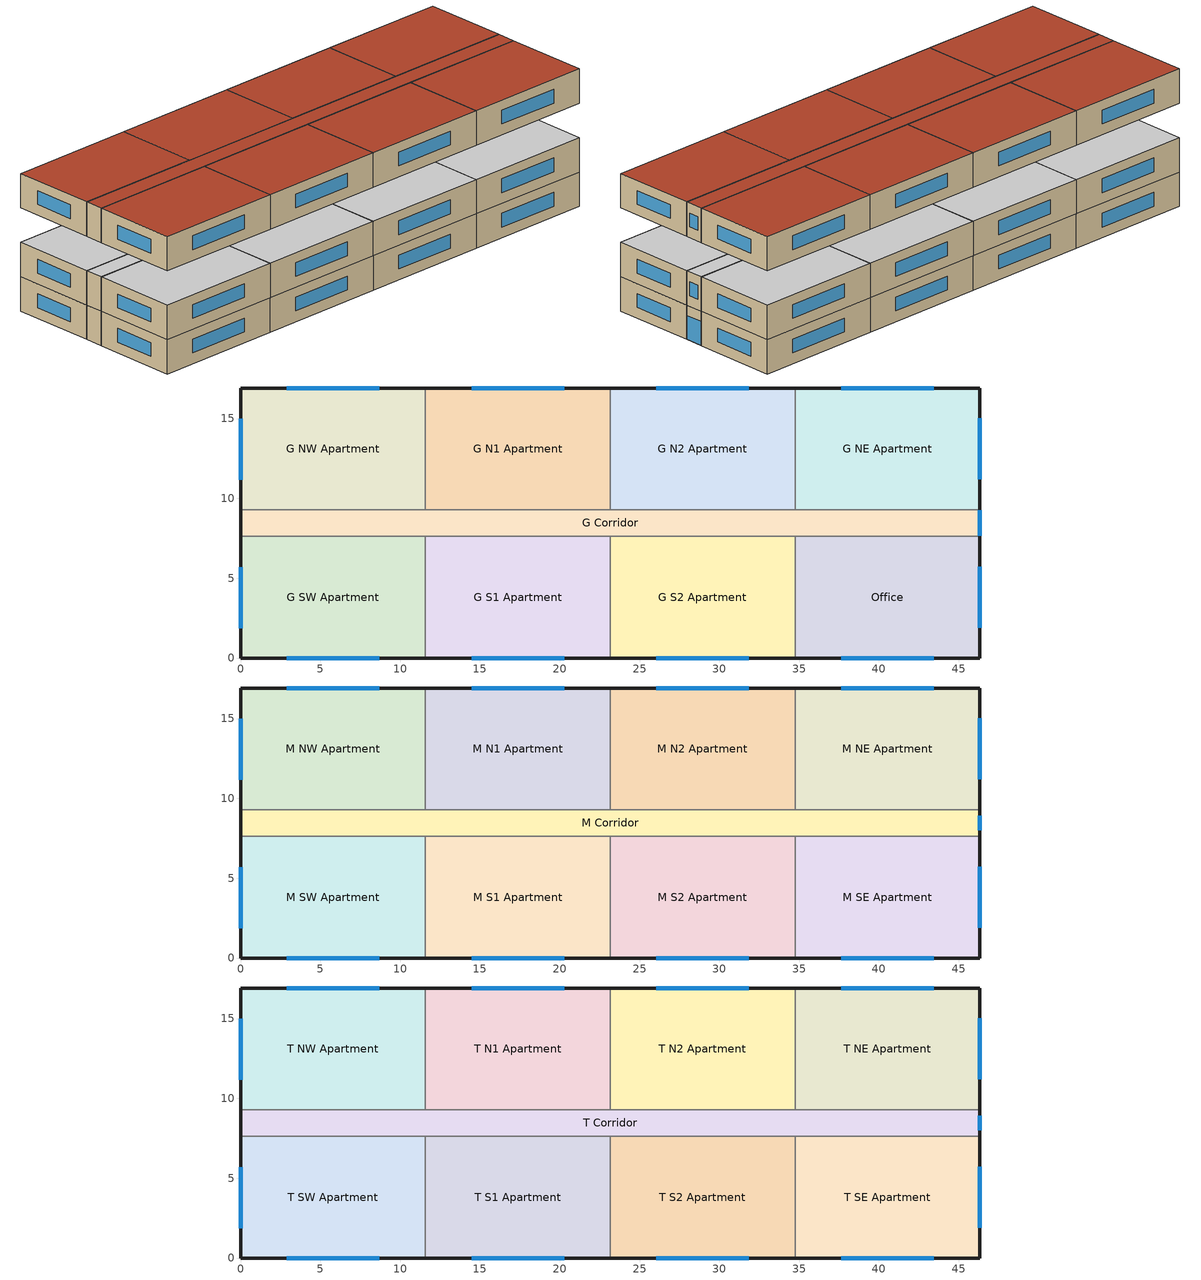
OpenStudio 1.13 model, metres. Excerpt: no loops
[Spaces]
G S1 Apartment
 floor ground: 23.16,7.62 23.16,0 11.58,0 11.58,7.62 z0
 wall outside: 11.58,0 23.16,0 z0:3.05
 wall to G S2 Apartment: 23.16,0 23.16,7.62 z0:3.05
 wall to G Corridor: 23.16,7.62 11.58,7.62 z0:3.05
 wall to G SW Apartment: 11.58,7.62 11.58,0 z0:3.05
 window: 14.48,0 20.27,0 z0.95:2.17
 ceiling adiabatic (Floor Adiabatic construction): 23.16,0 23.16,7.62 11.58,7.62 11.58,0 z3.05
G S2 Apartment
 floor ground: 34.75,7.62 34.75,0 23.16,0 23.16,7.62 z0
 wall outside: 23.16,0 34.75,0 z0:3.05
 wall to Office: 34.75,0 34.75,7.62 z0:3.05
 wall to G Corridor: 34.75,7.62 23.16,7.62 z0:3.05
 window: 26.06,0 31.85,0 z0.95:2.17
 ceiling adiabatic (Floor Adiabatic construction): 34.75,0 34.75,7.62 23.16,7.62 23.16,0 z3.05
G NE Apartment
 floor ground: 46.33,16.92 46.33,9.3 34.75,9.3 34.75,16.92 z0
 wall outside: 46.33,9.3 46.33,16.92 34.75,16.92 z0:3.05
 wall to G Corridor: 34.75,9.3 46.33,9.3 z0:3.05
 wall to G N2 Apartment: 34.75,16.92 34.75,9.3 z0:3.05
 window: 46.33,11.2 46.33,15.01 / 43.43,16.92 37.64,16.92 z0.95:2.17
 ceiling adiabatic (Floor Adiabatic construction): 46.33,9.3 46.33,16.92 34.75,16.92 34.75,9.3 z3.05
G NW Apartment
 floor ground: 11.58,16.92 11.58,9.3 0,9.3 0,16.92 z0
 wall outside: 11.58,16.92 0,16.92 0,9.3 z0:3.05
 wall to G N1 Apartment: 11.58,9.3 11.58,16.92 z0:3.05
 wall to G Corridor: 0,9.3 11.58,9.3 z0:3.05
 window: 8.69,16.92 2.89,16.92 / 0,14.97 0,11.16 z0.95:2.17
 ceiling adiabatic (Floor Adiabatic construction): 11.58,9.3 11.58,16.92 0,16.92 0,9.3 z3.05
G N1 Apartment
 floor ground: 23.16,16.92 23.16,9.3 11.58,9.3 11.58,16.92 z0
 wall outside: 23.16,16.92 11.58,16.92 z0:3.05
 wall to G N2 Apartment: 23.16,9.3 23.16,16.92 z0:3.05
 wall to G Corridor: 11.58,9.3 23.16,9.3 z0:3.05
 window: 20.27,16.92 14.48,16.92 z0.95:2.17
 ceiling adiabatic (Floor Adiabatic construction): 23.16,9.3 23.16,16.92 11.58,16.92 11.58,9.3 z3.05
Office
 floor ground: 46.33,7.62 46.33,0 34.75,0 34.75,7.62 z0
 wall outside: 34.75,0 46.33,0 46.33,7.62 z0:3.05
 wall to G Corridor: 46.33,7.62 34.75,7.62 z0:3.05
 window: 46.33,1.9 46.33,5.71 / 37.64,0 43.43,0 z0.95:2.17
 ceiling adiabatic (Floor Adiabatic construction): 46.33,0 46.33,7.62 34.75,7.62 34.75,0 z3.05
G Corridor
 floor ground: 46.33,9.3 46.33,7.62 0,7.62 0,9.3 z0
 wall outside: 46.33,7.62 46.33,9.3 / 0,9.3 0,7.62 z0:3.05
 wall to G N2 Apartment: 34.75,9.3 23.16,9.3 z0:3.05
 wall to G SW Apartment: 0,7.62 11.58,7.62 z0:3.05
 window: 46.33,7.67 46.33,9.25 z0.03:2.13
 ceiling adiabatic (Floor Adiabatic construction): 46.33,7.62 46.33,9.3 0,9.3 0,7.62 z3.05
G SW Apartment
 floor ground: 11.58,7.62 11.58,0 0,0 0,7.62 z0
 wall outside: 0,7.62 0,0 11.58,0 z0:3.05
 window: 0,5.68 0,1.87 / 2.9,0 8.69,0 z0.95:2.17
 ceiling adiabatic (Floor Adiabatic construction): 11.58,0 11.58,7.62 0,7.62 0,0 z3.05
G N2 Apartment
 floor ground: 34.75,16.92 34.75,9.3 23.16,9.3 23.16,16.92 z0
 wall outside: 34.75,16.92 23.16,16.92 z0:3.05
 window: 31.85,16.92 26.06,16.92 z0.95:2.17
 ceiling adiabatic (Floor Adiabatic construction): 34.75,9.3 34.75,16.92 23.16,16.92 23.16,9.3 z3.05
M S2 Apartment
 floor adiabatic (Floor Adiabatic construction): 34.75,7.62 34.75,0 23.16,0 23.16,7.62 z3.05
 wall outside: 23.16,0 34.75,0 z3.05:6.1
 wall to M SE Apartment: 34.75,0 34.75,7.62 z3.05:6.1
 wall to M S1 Apartment: 23.16,7.62 23.16,0 z3.05:6.1
 wall to M Corridor: 34.75,7.62 23.16,7.62 z3.05:6.1
 window: 26.06,0 31.85,0 z4:5.22
 ceiling adiabatic (Floor Adiabatic construction): 34.75,0 34.75,7.62 23.16,7.62 23.16,0 z6.1
M SE Apartment
 floor adiabatic (Floor Adiabatic construction): 46.33,7.62 46.33,0 34.75,0 34.75,7.62 z3.05
 wall outside: 34.75,0 46.33,0 46.33,7.62 z3.05:6.1
 wall to M Corridor: 46.33,7.62 34.75,7.62 z3.05:6.1
 window: 37.64,0 43.43,0 / 46.33,1.9 46.33,5.71 z4:5.22
 ceiling adiabatic (Floor Adiabatic construction): 46.33,0 46.33,7.62 34.75,7.62 34.75,0 z6.1
M Corridor
 floor adiabatic (Floor Adiabatic construction): 46.33,9.3 46.33,7.62 0,7.62 0,9.3 z3.05
 wall outside: 0,9.3 0,7.62 / 46.33,7.62 46.33,9.3 z3.05:6.1
 wall to M SW Apartment: 0,7.62 11.58,7.62 z3.05:6.1
 wall to M N1 Apartment: 23.16,9.3 11.58,9.3 z3.05:6.1
 wall to M NE Apartment: 46.33,9.3 34.75,9.3 z3.05:6.1
 wall to M N2 Apartment: 34.75,9.3 23.16,9.3 z3.05:6.1
 wall to M S1 Apartment: 11.58,7.62 23.16,7.62 z3.05:6.1
 wall to M NW Apartment: 11.58,9.3 0,9.3 z3.05:6.1
 window: 46.33,8 46.33,8.91 z4:5.22
 ceiling adiabatic (Floor Adiabatic construction): 46.33,7.62 46.33,9.3 0,9.3 0,7.62 z6.1
M SW Apartment
 floor adiabatic (Floor Adiabatic construction): 11.58,7.62 11.58,0 0,0 0,7.62 z3.05
 wall outside: 0,7.62 0,0 11.58,0 z3.05:6.1
 wall to M S1 Apartment: 11.58,0 11.58,7.62 z3.05:6.1
 window: 0,5.68 0,1.87 / 2.9,0 8.69,0 z4:5.22
 ceiling adiabatic (Floor Adiabatic construction): 11.58,0 11.58,7.62 0,7.62 0,0 z6.1
M NE Apartment
 floor adiabatic (Floor Adiabatic construction): 46.33,16.92 46.33,9.3 34.75,9.3 34.75,16.92 z3.05
 wall outside: 46.33,9.3 46.33,16.92 34.75,16.92 z3.05:6.1
 wall to M N2 Apartment: 34.75,16.92 34.75,9.3 z3.05:6.1
 window: 46.33,11.2 46.33,15.01 / 43.43,16.92 37.64,16.92 z4:5.22
 ceiling adiabatic (Floor Adiabatic construction): 46.33,9.3 46.33,16.92 34.75,16.92 34.75,9.3 z6.1
M N2 Apartment
 floor adiabatic (Floor Adiabatic construction): 34.75,16.92 34.75,9.3 23.16,9.3 23.16,16.92 z3.05
 wall outside: 34.75,16.92 23.16,16.92 z3.05:6.1
 wall to M N1 Apartment: 23.16,16.92 23.16,9.3 z3.05:6.1
 window: 31.85,16.92 26.06,16.92 z4:5.22
 ceiling adiabatic (Floor Adiabatic construction): 34.75,9.3 34.75,16.92 23.16,16.92 23.16,9.3 z6.1
M N1 Apartment
 floor adiabatic (Floor Adiabatic construction): 23.16,16.92 23.16,9.3 11.58,9.3 11.58,16.92 z3.05
 wall outside: 23.16,16.92 11.58,16.92 z3.05:6.1
 wall to M NW Apartment: 11.58,16.92 11.58,9.3 z3.05:6.1
 window: 20.27,16.92 14.48,16.92 z4:5.22
 ceiling adiabatic (Floor Adiabatic construction): 23.16,9.3 23.16,16.92 11.58,16.92 11.58,9.3 z6.1
M S1 Apartment
 floor adiabatic (Floor Adiabatic construction): 23.16,7.62 23.16,0 11.58,0 11.58,7.62 z3.05
 wall outside: 11.58,0 23.16,0 z3.05:6.1
 window: 14.48,0 20.27,0 z4:5.22
 ceiling adiabatic (Floor Adiabatic construction): 23.16,0 23.16,7.62 11.58,7.62 11.58,0 z6.1
M NW Apartment
 floor adiabatic (Floor Adiabatic construction): 11.58,16.92 11.58,9.3 0,9.3 0,16.92 z3.05
 wall outside: 11.58,16.92 0,16.92 0,9.3 z3.05:6.1
 window: 0,14.97 0,11.16 / 8.69,16.92 2.89,16.92 z4:5.22
 ceiling adiabatic (Floor Adiabatic construction): 11.58,9.3 11.58,16.92 0,16.92 0,9.3 z6.1
T SW Apartment
 floor adiabatic (Floor Adiabatic construction): 11.58,7.62 11.58,0 0,0 0,7.62 z9.14
 wall outside: 0,7.62 0,0 11.58,0 z9.14:12.19
 wall to T S1 Apartment: 11.58,0 11.58,7.62 z9.14:12.19
 wall to T Corridor: 11.58,7.62 0,7.62 z9.14:12.19
 window: 0,5.68 0,1.87 / 2.9,0 8.69,0 z10.1:11.32
 roof outside: 11.58,0 11.58,7.62 0,7.62 0,0 z12.19
T N1 Apartment
 floor adiabatic (Floor Adiabatic construction): 23.16,16.92 23.16,9.3 11.58,9.3 11.58,16.92 z9.14
 wall outside: 23.16,16.92 11.58,16.92 z9.14:12.19
 wall to T Corridor: 11.58,9.3 23.16,9.3 z9.14:12.19
 wall to T NW Apartment: 11.58,16.92 11.58,9.3 z9.14:12.19
 wall to T N2 Apartment: 23.16,9.3 23.16,16.92 z9.14:12.19
 window: 20.27,16.92 14.48,16.92 z10.1:11.32
 roof outside: 23.16,9.3 23.16,16.92 11.58,16.92 11.58,9.3 z12.19
T Corridor
 floor adiabatic (Floor Adiabatic construction): 46.33,9.3 46.33,7.62 0,7.62 0,9.3 z9.14
 wall outside: 46.33,7.62 46.33,9.3 / 0,9.3 0,7.62 z9.14:12.19
 wall to T SE Apartment: 34.75,7.62 46.33,7.62 z9.14:12.19
 wall to T S1 Apartment: 11.58,7.62 23.16,7.62 z9.14:12.19
 wall to T NW Apartment: 11.58,9.3 0,9.3 z9.14:12.19
 wall to T N2 Apartment: 34.75,9.3 23.16,9.3 z9.14:12.19
 wall to T S2 Apartment: 23.16,7.62 34.75,7.62 z9.14:12.19
 wall to T NE Apartment: 46.33,9.3 34.75,9.3 z9.14:12.19
 window: 46.33,8 46.33,8.91 z10.1:11.32
 roof outside: 46.33,7.62 46.33,9.3 0,9.3 0,7.62 z12.19
T N2 Apartment
 floor adiabatic (Floor Adiabatic construction): 34.75,16.92 34.75,9.3 23.16,9.3 23.16,16.92 z9.14
 wall outside: 34.75,16.92 23.16,16.92 z9.14:12.19
 wall to T NE Apartment: 34.75,9.3 34.75,16.92 z9.14:12.19
 window: 31.85,16.92 26.06,16.92 z10.1:11.32
 roof outside: 34.75,9.3 34.75,16.92 23.16,16.92 23.16,9.3 z12.19
T NW Apartment
 floor adiabatic (Floor Adiabatic construction): 11.58,16.92 11.58,9.3 0,9.3 0,16.92 z9.14
 wall outside: 11.58,16.92 0,16.92 0,9.3 z9.14:12.19
 window: 8.69,16.92 2.89,16.92 / 0,14.97 0,11.16 z10.1:11.32
 roof outside: 11.58,9.3 11.58,16.92 0,16.92 0,9.3 z12.19
T NE Apartment
 floor adiabatic (Floor Adiabatic construction): 46.33,16.92 46.33,9.3 34.75,9.3 34.75,16.92 z9.14
 wall outside: 46.33,9.3 46.33,16.92 34.75,16.92 z9.14:12.19
 window: 43.43,16.92 37.64,16.92 / 46.33,11.2 46.33,15.01 z10.1:11.32
 roof outside: 46.33,9.3 46.33,16.92 34.75,16.92 34.75,9.3 z12.19
T S2 Apartment
 floor adiabatic (Floor Adiabatic construction): 34.75,7.62 34.75,0 23.16,0 23.16,7.62 z9.14
 wall outside: 23.16,0 34.75,0 z9.14:12.19
 wall to T SE Apartment: 34.75,0 34.75,7.62 z9.14:12.19
 wall to T S1 Apartment: 23.16,7.62 23.16,0 z9.14:12.19
 window: 26.06,0 31.85,0 z10.1:11.32
 roof outside: 34.75,0 34.75,7.62 23.16,7.62 23.16,0 z12.19
T S1 Apartment
 floor adiabatic (Floor Adiabatic construction): 23.16,7.62 23.16,0 11.58,0 11.58,7.62 z9.14
 wall outside: 11.58,0 23.16,0 z9.14:12.19
 window: 14.48,0 20.27,0 z10.1:11.32
 roof outside: 23.16,0 23.16,7.62 11.58,7.62 11.58,0 z12.19
T SE Apartment
 floor adiabatic (Floor Adiabatic construction): 46.33,7.62 46.33,0 34.75,0 34.75,7.62 z9.14
 wall outside: 34.75,0 46.33,0 46.33,7.62 z9.14:12.19
 window: 46.33,1.9 46.33,5.71 / 37.64,0 43.43,0 z10.1:11.32
 roof outside: 46.33,0 46.33,7.62 34.75,7.62 34.75,0 z12.19
[Site]
Whitehorse_YT_CAN: Latitude {deg}=60.72; Longitude {deg}=-135.07; Time Zone {hr}=-8; Elevation {m}=703; Terrain=City
[Building]
NECB 2011-MidriseApartment-NECB HDD Method-CAN_YT_Whitehorse.719640_CWEC.epw created: 2016-11-24 16:45:50 +0000: North Axis {deg}=0; Default Construction Set=NECB 2011 - MidApt - NECB HDD Method; Standards Building Type=MidriseApartment
[Site:GroundTemperature:BuildingSurface]
19.527, 19.502, 19.536, 19.598, 20.002, 21.64, 22.225, 22.375, 21.449, 20.121, 19.802, 19.633
[Site:WaterMainsTemperature]
Calculation Method=Correlation; Annual Average Outdoor Air Temperature {C}=-1.08333; Maximum Difference In Monthly Average Outdoor Air Temperatures {deltaC}=34.5
[SizingPeriod:DesignDay] Barometric Pressure {Pa}=93160; Sky Clearness=0; Rain Indicator=0; Snow Indicator=0; Day of Month=21; Daylight Saving Time Indicator=0; Humidity Indicating Type=Wetbulb; Dry-Bulb Temperature Range Modifier Type=DefaultMultipliers
Name | Maximum Dry-Bulb Temperature {C} | Daily Dry-Bulb Temperature Range {deltaC} | Humidity Indicating Conditions at Maximum Dry-Bulb | Wind Speed {m/s} | Wind Direction {deg} | Month | Day Type | Solar Model Indicator | ASHRAE Taub | ASHRAE Taud
Whitehorse Ann Clg .4% Condns DB=>MWB | 25.6 | 11.6 | 14.1 | 3.5 | 160 | 7 | SummerDesignDay | ASHRAETau | 0.378 | 2.196
Whitehorse Ann Htg 99.6% Condns DB | -40 | 0 | -40 | 0.6 | 0 | 1 | WinterDesignDay | ASHRAEClearSky
[ClimateZones]

[Material:NoMass] Thermal Absorptance=0.9; Solar Absorptance=0.7
Name | Roughness | Thermal Resistance {m2-K/W} | Visible Absorptance
CP02 CARPET PAD | VeryRough | 0.21648 | 0.8
Nonres_Floor_Insulation | MediumSmooth | 2.88292 | 0.7
Typical Insulation R-13.06 | Smooth | 2.2993 | 0.7
Typical Carpet Pad | Smooth | 0.21648 | 0.8
Typical Insulation R-10.11 | Smooth | 1.78074 | 0.7
Typical Insulation R-19.63 | Smooth | 3.4567 | 0.7
Typical Insulation R-0.58 | Smooth | 0.101875 | 0.7
Typical Insulation R-1.15 | Smooth | 0.202527 | 0.7
[Material]
Name | Roughness | Thickness {m} | Conductivity {W/m-K} | Density {kg/m3} | Specific Heat {J/kg-K} | Thermal Absorptance | Solar Absorptance | Visible Absorptance
100mm Normalweight concrete floor | MediumSmooth | 0.1016 | 2.31 | 2322 | 832
G01 13mm gypsum board | Smooth | 0.0127 | 0.16 | 800 | 1090 | 0.9 | 0.7 | 0.5
4 in. Normalweight Concrete Floor | MediumRough | 0.1016 | 2.31 | 2322 | 832 | 0.9 | 0.7 | 0.7
1IN Stucco | Smooth | 0.0253 | 0.6918 | 1858 | 837 | 0.9 | 0.7 | 0.92
8IN CONCRETE HW RefBldg | Rough | 0.2032 | 1.311 | 2240 | 836.8 | 0.9 | 0.7 | 0.7
1/2IN Gypsum | Smooth | 0.0127 | 0.16 | 784.9 | 830 | 0.9 | 0.4 | 0.4
Metal Roof Surface; F08 Metal surface | Smooth | 0.0008 | 45.28 | 7824 | 500 | 0.9 | 0.7 | 0.7
6 in. Normalweight Concrete Floor | MediumRough | 0.1524 | 2.31 | 2322 | 832 | 0.9 | 0.7 | 0.7
G05 25mm wood | MediumSmooth | 0.0254 | 0.15 | 608 | 1630 | 0.9 | 0.5 | 0.5
[Construction]
Floor Adiabatic construction: CP02 CARPET PAD, 100mm Normalweight concrete floor, Nonres_Floor_Insulation
Typical Insulated Exterior Mass Floor R-15.63: Typical Insulation R-13.06, 4 in. Normalweight Concrete Floor, Typical Carpet Pad
Typical Insulated Exterior Mass Wall R-12.5: 1IN Stucco, 8IN CONCRETE HW RefBldg, Typical Insulation R-10.11, 1/2IN Gypsum
Typical Insulated Metal Building Roof R-20.41: Metal Roof Surface, Typical Insulation R-19.63
Typical Interior Floor: 100mm Normalweight concrete floor, CP02 CARPET PAD
Typical Interior Wall: G01 13mm gypsum board, G01 13mm gypsum board
Typical Interior Ceiling: CP02 CARPET PAD, 100mm Normalweight concrete floor
Typical Insulated Carpeted 6in Slab Floor: 6 in. Normalweight Concrete Floor, Typical Carpet Pad
U 0.55 SHGC 0.31 Dbl Ref-D Tint 6mm/6mm Air: REF D TINT 6MM, AIR 6MM, CLEAR 6MM
Typical Insulated Metal Door R-1.43: F08 Metal surface, Typical Insulation R-0.58
U 0.35 SHGC 0.35 Dbl LoE (e2-.1) Tint 6mm/13mm Air: LoE TINT 6MM, AIR 13MM, CLEAR 6MM
Typical Overhead Door R-2.0: Typical Insulation R-1.15
U 0.48 SHGC 0.40 Dbl Ref-D Clr 6mm/13mm: REF D CLEAR 6MM, AIR 13MM, CLEAR 6MM
Typical Interior Window: Clear 3mm
Typical Interior Door; Typical Interior Partition: G05 25mm wood
[DefaultConstructionSet]
NECB 2011 - MidApt - NECB HDD Method: Default Exterior Surface Constructions=Default Surface Constructions 1; Default Interior Surface Constructions=Default Surface Constructions 2; Default Ground Contact Surface Constructions=Default Surface Constructions 3; Default Exterior SubSurface Constructions=Default Sub Surface Constructions 1; Default Interior SubSurface Constructions=Default Sub Surface Constructions 2; Interior Partition Construction=Typical Interior Partition
[DefaultSurfaceConstructions]
Name | Floor Construction | Wall Construction | Roof Ceiling Construction
Default Surface Constructions 1 | Typical Insulated Exterior Mass Floor R-15.63 | Typical Insulated Exterior Mass Wall R-12.5 | Typical Insulated Metal Building Roof R-20.41
Default Surface Constructions 2 | Typical Interior Floor | Typical Interior Wall | Typical Interior Ceiling
Default Surface Constructions 3 | Typical Insulated Carpeted 6in Slab Floor | Typical Insulated Carpeted 6in Slab Floor | Typical Insulated Carpeted 6in Slab Floor
[DefaultSubSurfaceConstructions]
Name | Fixed Window Construction | Operable Window Construction | Door Construction | Glass Door Construction | Overhead Door Construction | Skylight Construction | Tubular Daylight Dome Construction | Tubular Daylight Diffuser Construction
Default Sub Surface Constructions 1 | U 0.55 SHGC 0.31 Dbl Ref-D Tint 6mm/6mm Air | U 0.55 SHGC 0.31 Dbl Ref-D Tint 6mm/6mm Air | Typical Insulated Metal Door R-1.43 | U 0.35 SHGC 0.35 Dbl LoE (e2-.1) Tint 6mm/13mm Air | Typical Overhead Door R-2.0 | U 0.48 SHGC 0.40 Dbl Ref-D Clr 6mm/13mm | Typical Interior Window | Typical Interior Window
Default Sub Surface Constructions 2 | Typical Interior Window | Typical Interior Window | Typical Interior Door
[WindowMaterial:Glazing] Optical Data Type=SpectralAverage; Infrared Transmittance at Normal Incidence=0; Front Side Infrared Hemispherical Emissivity=0.84; Conductivity {W/m-K}=0.9; Dirt Correction Factor for Solar and Visible Transmittance=1; Solar Diffusing=No
Name | Thickness {m} | Solar Transmittance at Normal Incidence | Front Side Solar Reflectance at Normal Incidence | Back Side Solar Reflectance at Normal Incidence | Visible Transmittance at Normal Incidence | Front Side Visible Reflectance at Normal Incidence | Back Side Visible Reflectance at Normal Incidence | Back Side Infrared Hemispherical Emissivity
REF D TINT 6MM | 0.006 | 0.3 | 0.14 | 0.36 | 0.25 | 0.18 | 0.45 | 0.82
CLEAR 6MM | 0.006 | 0.775 | 0.071 | 0.071 | 0.881 | 0.08 | 0.08 | 0.84
LoE TINT 6MM | 0.006 | 0.36 | 0.093 | 0.2 | 0.5 | 0.035 | 0.054 | 0.1
REF D CLEAR 6MM | 0.006 | 0.429 | 0.308 | 0.379 | 0.334 | 0.453 | 0.505 | 0.82
Clear 3mm | 0.003 | 0.837 | 0.075 | 0.075 | 0.898 | 0.081 | 0.081 | 0.84
[WindowMaterial:Gas] Gas Type=Air
Name | Thickness {m}
AIR 6MM | 0.0063
AIR 13MM | 0.0127
[Space]
Name | Space Type | Building Story | Thermal Zone
T SE Apartment; T SW Apartment; T S1 Apartment; T S2 Apartment | Space Function Dwelling Unit(s) | Building Story 3 | Sys-1 Flr-3 Sch-G HPlcmt-south
G Corridor | Space Function Corr. < 2.4m wide-sch-G | Building Story 1 | Sys-1 Flr-2 Sch-G HPlcmt-east
M S2 Apartment; M SE Apartment; M SW Apartment; M S1 Apartment | Space Function Dwelling Unit(s) | Building Story 2 | Sys-1 Flr-1 Sch-G HPlcmt-south
T N1 Apartment; T N2 Apartment; T NW Apartment; T NE Apartment | Space Function Dwelling Unit(s) | Building Story 3 | Sys-1 Flr-3 Sch-G HPlcmt-north
T Corridor | Space Function Corr. < 2.4m wide-sch-G | Building Story 3 | Sys-1 Flr-3 Sch-G HPlcmt-west
M Corridor | Space Function Corr. < 2.4m wide-sch-G | Building Story 2 | Sys-1 Flr-1 Sch-G HPlcmt-east
G S1 Apartment; G S2 Apartment; G SW Apartment | Space Function Dwelling Unit(s) | Building Story 1 | Sys-1 Flr-2 Sch-G HPlcmt-south
M NE Apartment; M N1 Apartment; M N2 Apartment; M NW Apartment | Space Function Dwelling Unit(s) | Building Story 2 | Sys-1 Flr-1 Sch-G HPlcmt-north
G NW Apartment; G NE Apartment; G N1 Apartment; G N2 Apartment | Space Function Dwelling Unit(s) | Building Story 1 | Sys-1 Flr-2 Sch-G HPlcmt-north
Office | Space Function Office - enclosed | Building Story 1 | Sys-6 Flr-2 Sch-A HPlcmt-south
[SpaceType] Standards Building Type=Space Function
Name | Default Schedule Set | Design Specification Outdoor Air Object | Standards Space Type
Space Function Corr. < 2.4m wide-sch-G | Space Function Corr. < 2.4m wide-sch-G Schedule Set | Space Function Corr. < 2.4m wide-sch-G Ventilation | Corr. < 2.4m wide-sch-G
Space Function Dwelling Unit(s) | Space Function Dwelling Unit(s) Schedule Set | Space Function Dwelling Unit(s) Ventilation | Dwelling Unit(s)
Space Function Office - enclosed | Space Function Office - enclosed Schedule Set | Space Function Office - enclosed Ventilation | Office - enclosed
[People:Definition] Number of People Calculation Method=People/Area; Fraction Radiant=0.3
Name | People per Space Floor Area {person/m2}
Space Function Corr. < 2.4m wide-sch-G People Definition | 0.0100104
Space Function Dwelling Unit(s) People Definition | 0.0166841
Space Function Office - enclosed People Definition | 0.0500522
[People] Work Efficiency Schedule=Work Efficiency Schedule; Clothing Insulation Schedule=Clothing Schedule; Air Velocity Schedule=Air Velocity Schedule
Name | People Definition | Space or SpaceType
Space Function Corr. < 2.4m wide-sch-G People | Space Function Corr. < 2.4m wide-sch-G People Definition | Space Function Corr. < 2.4m wide-sch-G
Space Function Dwelling Unit(s) People | Space Function Dwelling Unit(s) People Definition | Space Function Dwelling Unit(s)
Space Function Office - enclosed People | Space Function Office - enclosed People Definition | Space Function Office - enclosed
[Lights:Definition] Design Level Calculation Method=Watts/Area; Fraction Radiant=0.5; Fraction Visible=0.2
Name | Watts per Space Floor Area {W/m2}
Space Function Corr. < 2.4m wide-sch-G Lights Definition | 8.39993
Space Function Dwelling Unit(s) Lights Definition | 4.99996
Space Function Office - enclosed Lights Definition | 11.8999
[Lights]
Name | Lights Definition | Space or SpaceType
Space Function Corr. < 2.4m wide-sch-G Lights | Space Function Corr. < 2.4m wide-sch-G Lights Definition | Space Function Corr. < 2.4m wide-sch-G
Space Function Dwelling Unit(s) Lights | Space Function Dwelling Unit(s) Lights Definition | Space Function Dwelling Unit(s)
Space Function Office - enclosed Lights | Space Function Office - enclosed Lights Definition | Space Function Office - enclosed
[DesignSpecification:OutdoorAir] Outdoor Air Method=Sum
Name | Outdoor Air Flow per Floor Area {m3/s-m2}
Space Function Corr. < 2.4m wide-sch-G Ventilation | 0.0003048
Space Function Dwelling Unit(s) Ventilation | 0.00034544
Space Function Office - enclosed Ventilation | 0.0004318
[DefaultScheduleSet] People Activity Level Schedule=NECB-Activity; Infiltration Schedule=Always On
Name | Number of People Schedule | Lighting Schedule | Electric Equipment Schedule
Space Function Corr. < 2.4m wide-sch-G Schedule Set; Space Function Dwelling Unit(s) Schedule Set | NECB-G-Occupancy | NECB-G-Lighting | NECB-G-Electric-Equipment
Space Function Office - enclosed Schedule Set | NECB-A-Occupancy | NECB-A-Lighting | NECB-A-Electric-Equipment
[ThermostatSetpoint:DualSetpoint]
Name | Heating Setpoint Temperature Schedule | Cooling Setpoint Temperature Schedule
Space Function Dwelling Unit(s) Thermostat 24; Space Function Corr. < 2.4m wide-sch-G Thermostat 4; Space Function Dwelling Unit(s) Thermostat 25; Space Function Dwelling Unit(s) Thermostat 26; Space Function Corr. < 2.4m wide-sch-G Thermostat 5; Space Function Dwelling Unit(s) Thermostat 27; Space Function Dwelling Unit(s) Thermostat 28; Space Function Corr. < 2.4m wide-sch-G Thermostat 6; Space Function Dwelling Unit(s) Thermostat 29 | NECB-G-Thermostat Setpoint-Heating | NECB-G-Thermostat Setpoint-Cooling
Space Function Office - enclosed Thermostat 2 | NECB-A-Thermostat Setpoint-Heating | NECB-A-Thermostat Setpoint-Cooling
[ElectricEquipment:Definition] Design Level Calculation Method=Watts/Area; Fraction Radiant=0.5
Name | Watts per Space Floor Area {W/m2}
Space Function Dwelling Unit(s) Elec Equip Definition | 4.99996
Space Function Office - enclosed Elec Equip Definition | 7.49994
[ElectricEquipment]
Name | Electric Equipment Definition | Space or SpaceType
Space Function Dwelling Unit(s) Elec Equip | Space Function Dwelling Unit(s) Elec Equip Definition | Space Function Dwelling Unit(s)
Space Function Office - enclosed Elec Equip | Space Function Office - enclosed Elec Equip Definition | Space Function Office - enclosed
[SpaceInfiltration:DesignFlowRate] Schedule=Always On Discrete; Design Flow Rate Calculation Method=Flow/ExteriorArea; Flow per Exterior Surface Area {m3/s-m2}=0.00025; Constant Term Coefficient=0; Temperature Term Coefficient=0; Velocity Term Coefficient=0.224; Velocity Squared Term Coefficient=0
Name | Space or SpaceType
G Corridor Infiltration | G Corridor
G N1 Apartment Infiltration | G N1 Apartment
G N2 Apartment Infiltration | G N2 Apartment
G NE Apartment Infiltration | G NE Apartment
G NW Apartment Infiltration | G NW Apartment
G S1 Apartment Infiltration | G S1 Apartment
G S2 Apartment Infiltration | G S2 Apartment
G SW Apartment Infiltration | G SW Apartment
M Corridor Infiltration | M Corridor
M N1 Apartment Infiltration | M N1 Apartment
M N2 Apartment Infiltration | M N2 Apartment
M NE Apartment Infiltration | M NE Apartment
M NW Apartment Infiltration | M NW Apartment
M S1 Apartment Infiltration | M S1 Apartment
M S2 Apartment Infiltration | M S2 Apartment
M SE Apartment Infiltration | M SE Apartment
M SW Apartment Infiltration | M SW Apartment
Office Infiltration | Office
T Corridor Infiltration | T Corridor
T N1 Apartment Infiltration | T N1 Apartment
T N2 Apartment Infiltration | T N2 Apartment
T NE Apartment Infiltration | T NE Apartment
T NW Apartment Infiltration | T NW Apartment
T S1 Apartment Infiltration | T S1 Apartment
T S2 Apartment Infiltration | T S2 Apartment
T SE Apartment Infiltration | T SE Apartment
T SW Apartment Infiltration | T SW Apartment
[BuildingStory]
Name | Nominal Z Coordinate {m}
Building Story 1 | 0
Building Story 2 | 3.04785
Building Story 3 | 9.14355
[ThermalZone] Use Ideal Air Loads=No
Name | Thermostat
Sys-1 Flr-1 Sch-G HPlcmt-north | Space Function Dwelling Unit(s) Thermostat 24
Sys-1 Flr-1 Sch-G HPlcmt-east | Space Function Corr. < 2.4m wide-sch-G Thermostat 4
Sys-1 Flr-1 Sch-G HPlcmt-south | Space Function Dwelling Unit(s) Thermostat 25
Sys-1 Flr-2 Sch-G HPlcmt-north | Space Function Dwelling Unit(s) Thermostat 26
Sys-1 Flr-2 Sch-G HPlcmt-east | Space Function Corr. < 2.4m wide-sch-G Thermostat 5
Sys-1 Flr-2 Sch-G HPlcmt-south | Space Function Dwelling Unit(s) Thermostat 27
Sys-1 Flr-3 Sch-G HPlcmt-north | Space Function Dwelling Unit(s) Thermostat 28
Sys-1 Flr-3 Sch-G HPlcmt-west | Space Function Corr. < 2.4m wide-sch-G Thermostat 6
Sys-1 Flr-3 Sch-G HPlcmt-south | Space Function Dwelling Unit(s) Thermostat 29
Sys-6 Flr-2 Sch-A HPlcmt-south | Space Function Office - enclosed Thermostat 2
[Schedule:Ruleset]
Clothing Schedule: Default Day Schedule=Clothing Schedule Default Winter Clothes
Air Velocity Schedule: Default Day Schedule=Air Velocity Schedule Default
Work Efficiency Schedule: Default Day Schedule=Work Efficiency Schedule Default
NECB-G-Occupancy: Default Day Schedule=NECB-G-Occupancy Default
NECB-Activity: Default Day Schedule=NECB-Activity Default; Summer Design Day Schedule=NECB-Activity Summer Design Day; Winter Design Day Schedule=NECB-Activity Winter Design Day
NECB-G-Lighting: Default Day Schedule=NECB-G-Lighting Default
NECB-G-Electric-Equipment: Default Day Schedule=NECB-G-Electric-Equipment Default
Always On: Default Day Schedule=Always On Default
NECB-G-Thermostat Setpoint-Heating: Default Day Schedule=NECB-G-Thermostat Setpoint-Heating Default
NECB-G-Thermostat Setpoint-Cooling: Default Day Schedule=NECB-G-Thermostat Setpoint-Cooling Default
NECB-A-Occupancy: Default Day Schedule=NECB-A-Occupancy Default
NECB-A-Lighting: Default Day Schedule=NECB-A-Lighting Default
NECB-A-Electric-Equipment: Default Day Schedule=NECB-A-Electric-Equipment Default
NECB-A-Thermostat Setpoint-Heating: Default Day Schedule=NECB-A-Thermostat Setpoint-Heating Default
NECB-A-Thermostat Setpoint-Cooling: Default Day Schedule=NECB-A-Thermostat Setpoint-Cooling Default
[Schedule:Day]
Clothing Schedule Default Winter Clothes; Always On Default: 24, 0, 1
Clothing Schedule Summer Clothes: 24, 0, 0.5
Air Velocity Schedule Default; NECB-A-Electric-Equipment Sat Day; NECB-A-Electric-Equipment Sun|Hol Day: 24, 0, 0.2
Work Efficiency Schedule Default; NECB-A-Occupancy Sat Day; NECB-A-Occupancy Sun|Hol Day: 24, 0, 0
NECB-G-Occupancy Default; NECB-G-Occupancy Default|Wkdy Day: 7, 0, 0.9, 8, 0, 0.7, 9, 0, 0.4, 17, 0, 0.3, 18, 0, 0.5, 24, 0, 0.9
NECB-G-Occupancy Sat Day; NECB-G-Occupancy Sun|Hol Day: 7, 0, 0.9, 8, 0, 0.7, 17, 0, 0.5, 18, 0, 0.7, 24, 0, 0.9
NECB-Activity Default; NECB-Activity Winter Design Day; NECB-Activity Summer Design Day: 24, 0, 130
NECB-G-Lighting Default; NECB-G-Lighting Default|Wkdy Day; NECB-G-Lighting Sat Day; NECB-G-Lighting Sun|Hol Day: 1, 0, 0.3, 6, 0, 0, 7, 0, 0.2, 9, 0, 0.5, 19, 0, 0, 22, 0, 0.9, 23, 0, 0.8, 24, 0, 0.6
NECB-G-Electric-Equipment Default; NECB-G-Electric-Equipment Default|Wkdy Day; NECB-G-Electric-Equipment Sat Day; NECB-G-Electric-Equipment Sun|Hol Day: 1, 0, 0.3, 7, 0, 0.2, 9, 0, 0.8, 16, 0, 0.4, 17, 0, 0.5, 18, 0, 0.2, 20, 0, 0.9, 21, 0, 0.7, 24, 0, 0.5
NECB-G-Thermostat Setpoint-Heating Default; NECB-G-Thermostat Setpoint-Heating Default|Wkdy Day; NECB-G-Thermostat Setpoint-Heating Sat Day; NECB-G-Thermostat Setpoint-Heating Sun|Hol Day: 1, 0, 22, 7, 0, 18, 8, 0, 20, 24, 0, 22
NECB-G-Thermostat Setpoint-Cooling Default; NECB-G-Thermostat Setpoint-Cooling Default|Wkdy Day; NECB-G-Thermostat Setpoint-Cooling Sat Day; NECB-G-Thermostat Setpoint-Cooling Sun|Hol Day: 24, 0, 24
NECB-A-Occupancy Default; NECB-A-Occupancy Default|Wkdy Day: 7, 0, 0, 8, 0, 0.1, 9, 0, 0.7, 12, 0, 0.9, 14, 0, 0.5, 17, 0, 0.9, 18, 0, 0.7, 19, 0, 0.3, 23, 0, 0.1, 24, 0, 0
NECB-A-Lighting Default; NECB-A-Lighting Default|Wkdy Day: 7, 0, 0.05, 8, 0, 0.3, 9, 0, 0.8, 17, 0, 0.9, 18, 0, 0.8, 19, 0, 0.5, 21, 0, 0.3, 23, 0, 0.1, 24, 0, 0.05
NECB-A-Lighting Sat Day; NECB-A-Lighting Sun|Hol Day: 24, 0, 0.05
NECB-A-Electric-Equipment Default; NECB-A-Electric-Equipment Default|Wkdy Day: 7, 0, 0.2, 8, 0, 0.3, 9, 0, 0.8, 18, 0, 0.9, 19, 0, 0.5, 21, 0, 0.3, 24, 0, 0.2
NECB-A-Thermostat Setpoint-Heating Default; NECB-A-Thermostat Setpoint-Heating Default|Wkdy Day: 6, 0, 18, 7, 0, 20, 21, 0, 22, 24, 0, 18
NECB-A-Thermostat Setpoint-Heating Sat Day; NECB-A-Thermostat Setpoint-Heating Sun|Hol Day: 24, 0, 18
NECB-A-Thermostat Setpoint-Cooling Default; NECB-A-Thermostat Setpoint-Cooling Default|Wkdy Day: 6, 0, 35, 21, 0, 24, 24, 0, 35
NECB-A-Thermostat Setpoint-Cooling Sat Day; NECB-A-Thermostat Setpoint-Cooling Sun|Hol Day: 24, 0, 35
[Schedule:Rule] Date Specification Type=DateRange; Start Day=1
Name | Schedule Ruleset | Rule Order | Day Schedule | Start Month | End Month | End Day | Apply Monday | Apply Tuesday | Apply Wednesday | Apply Thursday | Apply Friday | Apply Saturday | Apply Sunday
Schedule Rule 1 | Clothing Schedule | 0 | Clothing Schedule Summer Clothes | 5 | 9 | 30
Schedule Rule 2 | NECB-G-Occupancy | 2 | NECB-G-Occupancy Default|Wkdy Day | 1 | 12 | 31 | Yes | Yes | Yes | Yes | Yes
Schedule Rule 3 | NECB-G-Occupancy | 1 | NECB-G-Occupancy Sat Day | 1 | 12 | 31 |  |  |  |  |  | Yes
Schedule Rule 4 | NECB-G-Occupancy | 0 | NECB-G-Occupancy Sun|Hol Day | 1 | 12 | 31 |  |  |  |  |  |  | Yes
Schedule Rule 5 | NECB-G-Lighting | 2 | NECB-G-Lighting Default|Wkdy Day | 1 | 12 | 31 | Yes | Yes | Yes | Yes | Yes
Schedule Rule 6 | NECB-G-Lighting | 1 | NECB-G-Lighting Sat Day | 1 | 12 | 31 |  |  |  |  |  | Yes
Schedule Rule 7 | NECB-G-Lighting | 0 | NECB-G-Lighting Sun|Hol Day | 1 | 12 | 31 |  |  |  |  |  |  | Yes
Schedule Rule 8 | NECB-G-Electric-Equipment | 2 | NECB-G-Electric-Equipment Default|Wkdy Day | 1 | 12 | 31 | Yes | Yes | Yes | Yes | Yes
Schedule Rule 9 | NECB-G-Electric-Equipment | 1 | NECB-G-Electric-Equipment Sat Day | 1 | 12 | 31 |  |  |  |  |  | Yes
Schedule Rule 10 | NECB-G-Electric-Equipment | 0 | NECB-G-Electric-Equipment Sun|Hol Day | 1 | 12 | 31 |  |  |  |  |  |  | Yes
Schedule Rule 11 | NECB-G-Thermostat Setpoint-Heating | 2 | NECB-G-Thermostat Setpoint-Heating Default|Wkdy Day | 1 | 12 | 31 | Yes | Yes | Yes | Yes | Yes
Schedule Rule 12 | NECB-G-Thermostat Setpoint-Heating | 1 | NECB-G-Thermostat Setpoint-Heating Sat Day | 1 | 12 | 31 |  |  |  |  |  | Yes
Schedule Rule 13 | NECB-G-Thermostat Setpoint-Heating | 0 | NECB-G-Thermostat Setpoint-Heating Sun|Hol Day | 1 | 12 | 31 |  |  |  |  |  |  | Yes
Schedule Rule 14 | NECB-G-Thermostat Setpoint-Cooling | 2 | NECB-G-Thermostat Setpoint-Cooling Default|Wkdy Day | 1 | 12 | 31 | Yes | Yes | Yes | Yes | Yes
Schedule Rule 15 | NECB-G-Thermostat Setpoint-Cooling | 1 | NECB-G-Thermostat Setpoint-Cooling Sat Day | 1 | 12 | 31 |  |  |  |  |  | Yes
Schedule Rule 16 | NECB-G-Thermostat Setpoint-Cooling | 0 | NECB-G-Thermostat Setpoint-Cooling Sun|Hol Day | 1 | 12 | 31 |  |  |  |  |  |  | Yes
Schedule Rule 17 | NECB-A-Occupancy | 2 | NECB-A-Occupancy Default|Wkdy Day | 1 | 12 | 31 | Yes | Yes | Yes | Yes | Yes
Schedule Rule 18 | NECB-A-Occupancy | 1 | NECB-A-Occupancy Sat Day | 1 | 12 | 31 |  |  |  |  |  | Yes
Schedule Rule 19 | NECB-A-Occupancy | 0 | NECB-A-Occupancy Sun|Hol Day | 1 | 12 | 31 |  |  |  |  |  |  | Yes
Schedule Rule 20 | NECB-A-Lighting | 2 | NECB-A-Lighting Default|Wkdy Day | 1 | 12 | 31 | Yes | Yes | Yes | Yes | Yes
Schedule Rule 21 | NECB-A-Lighting | 1 | NECB-A-Lighting Sat Day | 1 | 12 | 31 |  |  |  |  |  | Yes
Schedule Rule 22 | NECB-A-Lighting | 0 | NECB-A-Lighting Sun|Hol Day | 1 | 12 | 31 |  |  |  |  |  |  | Yes
Schedule Rule 23 | NECB-A-Electric-Equipment | 2 | NECB-A-Electric-Equipment Default|Wkdy Day | 1 | 12 | 31 | Yes | Yes | Yes | Yes | Yes
Schedule Rule 24 | NECB-A-Electric-Equipment | 1 | NECB-A-Electric-Equipment Sat Day | 1 | 12 | 31 |  |  |  |  |  | Yes
Schedule Rule 25 | NECB-A-Electric-Equipment | 0 | NECB-A-Electric-Equipment Sun|Hol Day | 1 | 12 | 31 |  |  |  |  |  |  | Yes
Schedule Rule 26 | NECB-A-Thermostat Setpoint-Heating | 2 | NECB-A-Thermostat Setpoint-Heating Default|Wkdy Day | 1 | 12 | 31 | Yes | Yes | Yes | Yes | Yes
Schedule Rule 27 | NECB-A-Thermostat Setpoint-Heating | 1 | NECB-A-Thermostat Setpoint-Heating Sat Day | 1 | 12 | 31 |  |  |  |  |  | Yes
Schedule Rule 28 | NECB-A-Thermostat Setpoint-Heating | 0 | NECB-A-Thermostat Setpoint-Heating Sun|Hol Day | 1 | 12 | 31 |  |  |  |  |  |  | Yes
Schedule Rule 29 | NECB-A-Thermostat Setpoint-Cooling | 2 | NECB-A-Thermostat Setpoint-Cooling Default|Wkdy Day | 1 | 12 | 31 | Yes | Yes | Yes | Yes | Yes
Schedule Rule 30 | NECB-A-Thermostat Setpoint-Cooling | 1 | NECB-A-Thermostat Setpoint-Cooling Sat Day | 1 | 12 | 31 |  |  |  |  |  | Yes
Schedule Rule 31 | NECB-A-Thermostat Setpoint-Cooling | 0 | NECB-A-Thermostat Setpoint-Cooling Sun|Hol Day | 1 | 12 | 31 |  |  |  |  |  |  | Yes
[Schedule:Constant]
Always On Discrete: Value=1
